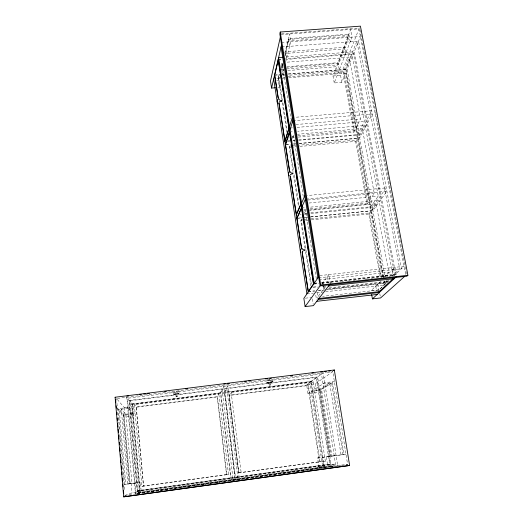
<?xml version="1.0" encoding="UTF-8"?>
<svg xmlns="http://www.w3.org/2000/svg" width="523" height="523" viewBox="0 0 523 523"><rect width="100%" height="100%" fill="white"/><g stroke="black" fill="none" stroke-linecap="round" stroke-linejoin="round"><path stroke-width="0.39" stroke-dasharray="2.62 1.96" d="M281.72 99.377L278.314 77.646L279.086 74.469M281.197 65.735L281.969 62.557L290.86 118.525M277.733 87.57L279.275 87.446L278.177 80.405L279.517 74.894M281.047 68.605L282.387 63.1M284.872 52.875L289.467 33.995L290.729 41.735L285.793 61.439M282.479 63.911L281.518 67.859L283.133 67.728M284.989 53.64L288.454 39.421L348.946 34.917L338.152 63.407L287.179 67.415M282.904 64.577L281.747 69.304L283.368 69.18M285.035 55.915L288.703 40.957L349.227 36.433L338.414 64.839L286.604 68.918M279.275 87.446L280.459 82.719M282.433 74.835L283.819 69.317M270.718 384.915L269.319 385.105L270.724 384.895L270.94 382.836L272.313 381.646M293.024 171.551L289.245 147.414L290.18 144.551M292.174 138.451L293.416 134.64L303.229 196.413M334.236 82.967L333.001 75.992L350.567 29.491L351.999 37.146L334.236 82.967L341.807 82.353L360.425 36.518L282.119 42.376M341.807 82.353L340.551 75.384L358.974 28.87L280.884 34.629M298.267 137.078L353.953 132.123L343.16 72.455L349.207 57.327L286.016 62.244M298.679 139.889L357.654 134.614L345.808 69.552L351.946 54.333L285.506 59.478M228.518 474.472L226.544 474.524L217.248 396.996L218.764 393.61L134.313 404.227L141.896 486.403L228.518 474.472L218.764 393.61M232.905 477.989L230.748 477.891L220.445 392.858L222.098 389.295L232.905 477.989L138.275 491.084L130.057 400.814L132.227 403.939L140.157 490.417L138.275 491.084M305.059 248.412L300.764 220.961L301.915 218.49M304.53 212.881L305.51 210.776L316.552 280.282M353.953 132.123L360.55 118.93L349.207 57.327M357.654 134.614L364.4 121.519L351.946 54.333M225.014 392.283L226.858 388.7L237.795 477.316L329.732 464.594L316.35 377.508L310.884 381.496L225.014 392.283L235.435 477.238L237.795 477.316M309.688 209.919L366.989 204.186L355.633 141.406L371.696 110.713L294.743 117.342M310.891 212.809L370.794 206.788L358.327 138.327L365.106 125.35L297.685 131.299M229.094 395.499L231.12 392.054L313.238 381.738L325.339 461.136L238.678 472.851L229.094 395.499L307.89 385.562L313.238 381.738M366.989 204.186L374.285 193.484L362.321 128.534L297.469 134.28M370.794 206.788L378.24 196.177L365.106 125.35M380.162 277.02L368.774 214.057L376.161 203.702L309.57 210.37M383.634 277.308L371.52 210.782L379.005 200.316L309.609 207.232M322.109 283.734L328.771 274.608L330.275 283.812M325.659 286.526L317.788 296.887L319.396 296.704M383.804 277.197L388.798 272.287L376.161 203.702M380.692 281.276L370.997 290.762L379.103 289.847L389.197 280.328M385.255 276.811L394.95 267.331L396.643 276.419M327.601 289.317L384.653 282.917L387 280.688M387.438 280.57L384.516 283.348L384.078 280.943M392.119 276.131L399.722 268.907L356.889 41.245L345.572 69.363L383.346 276.935M388.949 280.465L378.861 289.977L322.613 296.345M393.858 275.935L404.05 266.331L319.468 275.634M272.947 381.457C274 377.848 262.539 381.3 267.188 382.398M307.962 393.636L324.724 382.725L334.374 381.509L316.5 392.544L307.962 393.636L306.648 384.902L323.181 372.866L337.727 465.986L318.991 467.144L317.618 457.978L331.876 456.063L321.56 389.419L312.708 390.544M306.648 384.902L315.166 383.823L332.805 371.67L347.625 464.614L346.102 464.829M175.8 396.826L177.225 396.637L175.8 396.826L175.081 394.845L173.623 394.041L174.545 394.022M318.906 389.759L329.699 382.993L341.042 454.886M271.901 381.77L272.764 381.542M272.692 381.574L273.026 381.417M176.833 393.78C188.228 390.753 166.307 391.426 173.937 394.048L173.623 394.041M140.105 492.215L132.11 404.88L309.917 382.522L322.684 466.915L140.105 492.215L135.49 494.045L126.769 397.245L133.411 406.659L134.241 415.687L125.232 416.831L117.433 408.77L127.69 407.476L134.241 415.687M132.391 413.366L123.029 414.556L129.142 483.782L140.36 482.213L141.23 491.692L135.477 493.96L124.945 495.418L124.807 493.869M124.945 495.418L132.005 492.967L141.23 491.692M141.896 486.403L143.622 485.939L136.307 407.208L134.313 404.227M272.228 381.718L270.659 382.032M177.578 393.662L179.069 393.296L177.526 394.519L177.225 396.637M271.581 381.862L269.057 382.267M134.503 483.141L140.36 482.213M335.001 466.222L136.078 493.81L127.455 398.291L321.501 374.089L335.812 466.104M137.104 493.817L141.151 493.261M141.962 493.143L146.002 492.588M146.813 492.47L150.859 491.914M151.663 491.797L164.608 490.005M165.418 489.894L169.465 489.332M170.269 489.221L174.316 488.659M175.127 488.547L179.173 487.985M179.977 487.874L192.922 486.076M193.732 485.965L197.779 485.403M198.583 485.292L202.63 484.729M203.44 484.618L207.487 484.056M208.291 483.945L216.385 482.821M217.189 482.709L221.236 482.147M222.046 482.036L226.093 481.474M226.897 481.363L230.944 480.8M231.754 480.689L244.699 478.891M245.503 478.78L249.549 478.218M250.36 478.107L254.4 477.545M255.211 477.434L259.258 476.871M260.068 476.76L268.155 475.642M268.966 475.525L273.006 474.969M273.817 474.858L277.863 474.296M278.674 474.184L282.714 473.622M283.525 473.511L287.572 472.949M288.376 472.838L296.469 471.713M297.28 471.602L301.32 471.04M302.131 470.929L306.177 470.367M306.981 470.255L311.028 469.693M311.839 469.582L324.783 467.784M325.594 467.673L329.634 467.111M330.444 467L334.491 466.438M335.295 466.326L340.774 465.568M341.532 465.463L345.337 464.934M135.104 483.043L124.003 484.579L131.155 483.474L132.005 492.967M334.21 455.827L345.971 454.226L326.326 456.788L327.725 465.934L347.625 464.614M238.678 472.851L319.978 461.678L308.446 385.163L229.309 395.14L238.939 472.838M140.157 490.417L230.748 477.891M235.435 477.238L323.554 465.052L329.732 464.594M318.991 467.144L327.725 465.934M176.924 393.773L175.133 393.989L175.002 393.204A6.662 2.033 85.8 0 1 177.14 392.243L177.212 393.054A2.863 0.876 85.8 0 0 176.722 396.63L176.29 396.82A2.837 0.863 85.8 0 0 175.133 393.996L175.133 393.989M317.618 457.978L336.099 455.579M132.953 414.066L123.696 415.242L129.75 483.69M311.277 391.479L320.037 390.367L330.203 456.285M132.227 403.939L220.445 392.858M319.952 373.272L116.551 398.519L124.428 407.796L133.411 406.659M136.307 407.208L217.248 396.996M128.364 408.313L118.231 409.594L124.736 484.468M323.018 383.836L332.556 382.633L343.964 454.487M320.756 373.167L326.391 372.468M327.195 372.369L332.805 371.67M313.434 286.983L318.304 286.441M312.872 287.787L317.723 287.245M322.567 286.702L325.803 286.343M329.039 287.925L388.046 281.315M328.379 288.761L387.138 282.172L386.857 280.648M308.315 291.481L314.748 290.762M318.762 290.311L324.391 289.677M308.282 291.906L314.774 291.174M318.023 290.814L324.515 290.082M325.326 289.99L386.19 283.159L385.752 280.759M306.949 293.848L313.44 293.122M316.683 292.756L322.658 292.082M325.613 291.749L384.052 285.179L383.326 281.158M305.354 298.188L311.368 297.509M318.697 277.844L401.52 268.711L358.556 41.121L281.864 46.913M318.984 280.008L388.798 272.287M314.231 283.257L318.259 282.806M321.488 282.446L395.689 274.209L354.221 51.784L285.107 57.112M314.31 283.832L318.357 283.381M321.599 283.021L392.871 275.105L379.005 200.316M313.637 284.113L318.507 283.571M321.75 283.211L394.747 275.098L353.522 53.509L285.493 58.772M329.738 283.106L331.36 282.93M341.885 281.753L343.5 281.577M347.547 281.126L349.168 280.943M353.215 280.498L354.836 280.315M365.361 279.145L366.976 278.962M371.023 278.511L372.644 278.334M376.691 277.883L378.312 277.7M383.169 277.164L384.784 276.981M388.837 276.53L390.452 276.353M268.207 382.359L268.175 382.346A2.798 1.144 84.6 0 1 269.737 385.105L270.313 384.902A2.818 1.164 84.6 0 1 270.979 381.359L270.927 380.535A6.57 2.707 84.5 0 0 268.044 381.594L268.175 382.346L269.129 382.254M302.889 219.732L301.261 219.895L311.688 286.362M303.7 219.647L306.955 219.32M311.015 218.902L369.552 212.966L381.444 278.576M300.764 220.961L302.386 220.798M305.622 220.471L308.054 220.222M311.29 219.895L368.774 214.057M303.739 209.455L306.171 209.213M310.224 208.808L367.754 203.061L356.333 140.053L299.437 145.191M304.04 210.488L305.654 210.324M304.412 213.456L306.844 213.214M299.574 214.731L301.196 214.567M304.432 214.24L306.857 213.999M310.897 213.593L372.356 207.409L386.255 187.829L307.21 195.569M298.463 218.117L301.699 217.79M304.942 217.463L307.367 217.215M310.603 216.888L372.938 210.586L386.889 191.215L306.145 199.165M296.946 218.32L301.81 217.83M302.621 217.751L307.485 217.254M310.727 216.927L371.52 210.782M325.339 461.136L319.35 461.744L307.89 385.562M307.916 200.028L374.285 193.484M308.936 203.042L378.24 196.177M301.542 208.036L305.576 207.638M286.205 144.538L290.239 144.171M293.468 143.884L295.894 143.662M299.123 143.374L359.674 137.922L372.298 113.916L293.638 120.728M285.532 144.878L290.383 144.446M293.619 144.152L295.24 144.008M299.28 143.642L358.327 138.327M291.311 145.924L289.683 146.074L293.684 171.59M292.122 145.852L295.371 145.557M289.245 147.414L290.866 147.27M291.671 147.192L296.528 146.754M299.771 146.46L355.633 141.406M289.559 132.012L293.619 131.659M292.252 136.281L293.874 136.137M297.927 135.777L354.646 130.737L343.794 70.867L288.467 75.279M287.774 138.013L289.389 137.869M292.612 137.582L294.227 137.438M288.18 140.831L289.794 140.687M293.024 140.399L294.645 140.256M287.343 141.334L289.762 141.118M292.985 140.824L294.599 140.68M298.633 140.321L359.124 134.901M295.913 124.572L360.55 118.93M289.755 128.057L293.004 127.775M297.057 127.416L364.4 121.519M274.582 75.011L279.419 74.632M284.257 74.246L282.551 74.377L281.4 67.134L283.021 67.009M288.225 73.926L347.135 69.239L385.02 276.752M274.706 75.214L279.55 74.828M282.786 74.567L284.401 74.443M288.441 74.122L345.808 69.552M282.773 75.737L284.394 75.606M278.314 77.646L279.936 77.515M283.178 77.26L284.8 77.129M288.042 76.868L343.16 72.455M276.902 78.685L280.132 78.43M281.564 78.313L284.976 78.038M288.794 77.737L345.526 73.187L382.594 277.144M276.634 80.529L278.177 80.405M333.001 75.992L340.551 75.384M287.068 66.689L338.028 62.688L339.316 69.86M282.054 70.997L283.682 70.873M287.748 70.553L336.511 66.696L337.786 73.808M278.203 59.334L281.446 59.086M278.216 60.04L281.459 59.792M174.309 394.054L175.264 393.969M281.459 33.805L359.674 28.046M266.815 382.378L268.384 382.333M266.841 382.431L267.724 382.385M173.473 394.041L173.858 394.074M267.469 382.476L268.809 383.49L269.319 385.105M359.974 29.648L373.52 100.893M373.67 101.697L375.501 111.301M375.651 112.105L377.482 121.709M377.632 122.513L380.064 135.32M380.221 136.117L406.548 274.608M358.974 28.87L405.77 275.399M350.214 41.748L348.802 34.165L288.33 38.656L289.579 46.331M392.525 269.705L393.636 275.699M346.076 52.411L345.121 47.207L286.061 51.712L286.911 56.974M386.922 275.183L387.203 276.713M345.409 54.137L344.461 48.953L285.636 53.451L286.48 58.694M384.366 281.315L384.653 282.917M379.763 293.534L380.293 296.482M377.802 284.1L379.038 290.978M375.749 286.107L376.56 290.651M327.084 276.922L328.071 282.989M323.188 282.263L323.685 285.362M323.809 286.14L324.188 288.467M322.56 283.12L322.933 285.44M323.057 286.212L323.554 289.304M342.99 454.624L331.602 382.751L320.677 389.537L330.974 456.187M317.095 292.488L318.069 298.672M315.781 295.194L316.507 299.784M278.7 76.057L287.205 130.26M294.188 174.78L298.816 204.284M282.224 102.6L286.892 132.378M293.651 175.571L298.443 206.14M305.569 251.641L311.133 287.16M312.355 298.914L313.172 304.144M315.166 383.823L316.5 392.544M310.884 381.496L323.554 465.052M231.12 392.054L241.181 472.727M124.428 407.796L125.232 416.831M130.103 483.651L123.964 414.438L119.244 409.463L125.775 484.324M116.551 398.519L116.681 400.095M116.956 403.253L118.133 416.838M118.205 417.642L118.695 423.29M118.969 426.513L119.322 430.547M119.669 434.58L121.349 453.931M121.63 457.161L121.977 461.194M122.049 461.999L123.376 477.322M123.441 478.127L123.931 483.775M124.206 486.9L124.539 490.777M223.903 386.262L220.804 392.865L231.336 479.696L235.396 480.036L223.903 386.262M227.819 385.771L224.439 392.407L235.069 479.179L239.429 479.473L227.819 385.771M139.438 490.43L135.882 491.666L335.491 464.045L323.992 464.908L139.438 490.43M132.012 483.389L127.847 484.037L121.271 409.208L125.84 414.203L132.012 483.389M330.699 466.424L137.647 493.189L129.266 400.853L316.997 377.371L330.699 466.424M331.412 466.379L137.431 493.274L129.018 400.5L317.624 376.913L331.412 466.379M226.753 474.518L143.439 485.991L136.098 406.894L217.405 396.643L226.753 474.518M324.28 466.817L139.615 492.405L131.541 404.076L311.329 381.496L324.28 466.817"/><path stroke-width="0.78" d="M281.492 100.704L281.564 100.239L281.531 101.168M302.66 252.295L302.634 251.465M302.614 252.053L302.588 252.21M280.25 32.027L279.831 33.923L320.083 285.885L406.855 276.209L407.901 275.288L360.425 26.15L280.25 32.027L320.73 284.996L305.112 306.589L313.401 305.641L329.778 284.453M280.531 36.198L270.483 81.019L271.561 88.073L275.418 87.759M271.561 88.073L281.59 44.677M302.51 252.485L302.765 251.818M284.917 141.55L292.311 117.551M285.395 144.609L292.828 120.8M296.345 215.058L304.791 195.805M296.842 218.281L305.334 199.243M318.677 276.785L303.85 298.358L305.112 306.589M393.433 278.347L379.162 291.664L318.056 298.594M371.65 294.456L372.435 298.888L396.153 276.87M404.567 276.477L380.561 297.96L372.435 298.888M289.67 171.714L290.376 171.734A2.569 1.536 -13.4 0 0 293.017 173.015L292.9 173.826A2.55 1.517 -13.3 0 0 292.52 173.845M301.621 248.621L302.346 248.615A2.641 1.353 -12.5 0 0 305.02 249.687L304.883 250.406A2.622 1.34 -12.4 0 0 304.092 250.497M333.596 370.493L334.334 369.983L349.612 465.47L123.69 496.85L115.099 397.238L334.334 369.983M123.69 496.85L349.612 465.47M289.494 175.852L289.154 175.82A5.93 3.53 -13.4 0 1 289.657 171.766M126.749 396.218L128.364 396.022M139.674 394.61L141.288 394.414M143.714 394.107L145.329 393.911M147.754 393.61L149.369 393.407M164.725 391.498L166.34 391.296M185.73 388.883L187.345 388.681M223.707 384.157L225.321 383.96M227.747 383.66L229.362 383.457M244.718 381.548L246.333 381.345M248.758 381.045L250.373 380.842M265.723 378.933L267.338 378.73M269.763 378.43L271.378 378.227M290.775 375.815L292.39 375.619M311.78 373.206L313.395 373.004M320.671 372.101L322.286 371.899M324.711 371.598L326.326 371.395M328.751 371.095L330.366 370.892M318.193 299.444L379.312 292.507L379.038 290.978M316.748 301.313L377.24 294.429M328.568 286.022L394.192 278.694M320.73 284.996L407.901 275.288M283.479 57.236L278.602 57.615L314.231 283.257M277.981 103.43L277.883 103.364A5.779 3.89 -14.7 0 1 277.183 101.22A5.779 3.89 -14.7 0 1 278.354 98.899L279.047 98.932A2.504 1.693 -14.6 0 0 281.655 100.403M300.96 252.243L301 252.269A6.086 3.112 -12.5 0 1 301.608 248.667M115.099 397.238L115.433 397.63M281.06 46.972L317.886 277.935M278.203 59.334L313.637 284.113M278.203 97.716L274.706 75.214L278.216 60.04L288.944 128.128L284.95 141.125L279.079 103.345M289.546 170.701L285.532 144.878L289.559 132.012L300.882 203.839L296.319 214.273L290.422 176.349M301.444 247.261L296.946 218.32L301.542 208.036L313.499 283.924L308.315 291.481L302.32 252.89M274.582 75.011L278.216 98.396M278.968 103.234L289.494 170.962M290.245 175.8L301.392 247.562M302.268 253.204L308.282 291.906M273.673 78.947L306.949 293.848M115.576 399.252L115.858 402.501M116.139 405.75L116.348 408.188M116.694 412.248L116.91 414.687M117.185 417.936L117.4 420.374M117.682 423.623L117.956 426.873M118.172 429.311L118.446 432.56M118.728 435.809L119.009 439.059M119.29 442.308L119.499 444.746M119.78 447.995L120.061 451.244M120.342 454.494L120.552 456.932M120.833 460.181L121.042 462.62M121.323 465.869L121.604 469.118M121.885 472.367L122.094 474.806M122.375 478.055L122.657 481.304M122.938 484.553L123.147 486.991M123.428 490.241L123.709 493.49M302.954 250.863A2.622 1.34 -12.4 0 1 303.314 250.713M278.942 102.423A2.491 1.674 -14.5 0 1 279.164 102.181M279.432 101.959A2.491 1.674 -14.5 0 1 279.733 101.763M280.067 101.593A2.491 1.674 -14.5 0 1 281.557 101.292M290.435 174.682A2.55 1.517 -13.3 0 1 290.716 174.473M291.03 174.29A2.55 1.517 -13.3 0 1 292.128 173.904"/></g></svg>
